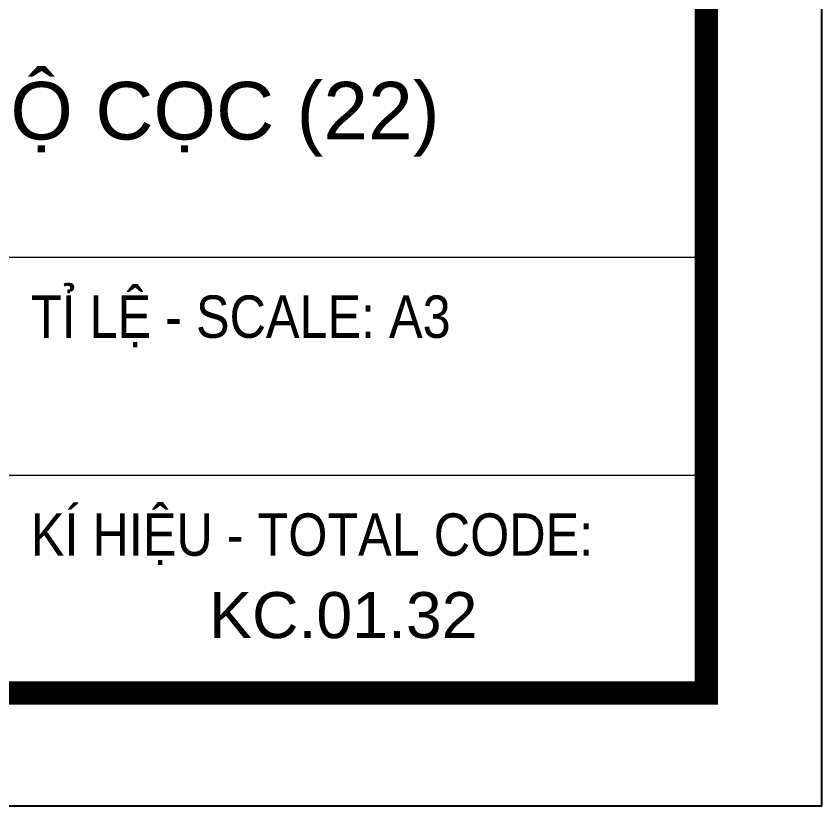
# Model space of a CAD drawing. Header units: millimetres. Extents: x 0 to 571985, y 0 to 2066666.
# Drawn here: x 569667.96 to 569671.456, y 2064920.066 to 2064923.495 of the extents above; entities that cross this region are included whole.
import ezdxf
from ezdxf.enums import TextEntityAlignment as Align

# ---------------------------------------------------------------- set-up
doc = ezdxf.new("R2010")
doc.units = ezdxf.units.MM
doc.linetypes.add('CENTER', pattern=[3, 1.5, -0.5, 0.5, -0.5])
for name, color, linetype, lineweight in [('A-KY HIEU', 34, 'Continuous', 20), ('A-TEXT', 7, 'Continuous', 18), ('E- RANH GIOI', 1, 'CENTER', 13)]:
    doc.layers.add(name, color=color, linetype=linetype, lineweight=lineweight)
doc.styles.add('AA - Arial - Regular', font='arial.ttf', dxfattribs={"height": 250})
doc.styles.add('Arial', font='arial.ttf')

# ---------------------------------------------------------------- blocks, each defined once
blk = doc.blocks.new('A$C33BC4D2A')
at = {"layer": 'A-KY HIEU', "color": 0}
for p, q in [((353.662, -273.174), (414.985, -273.174)), ((353.662, -282.635), (414.985, -282.635))]:
    blk.add_line(p, q, dxfattribs=at)
at = {"layer": 'A-KY HIEU', "color": 0, "const_width": 1.022}
blk.add_lwpolyline([(14.345, -292.097), (14.345, -4.903), (414.985, -4.903), (414.985, -292.097)], close=True, dxfattribs=at)
at = {"layer": 'Defpoints', "color": 125}
blk.add_lwpolyline([(0, -297), (420, -297), (420, 0), (0, 0)], close=True, dxfattribs=at)
at = {"layer": 'A-TEXT', "style": 'Arial', "width": 0.85}
for s, p in [('TỈ LỆ - SCALE: A3', (385.685, -276.678)), ('KÍ HIỆU - TOTAL CODE:', (385.685, -286.14))]:
    blk.add_text(s, height=1.83967, dxfattribs=at).set_placement(p)

msp = doc.modelspace()

# ---------------------------------------------------------------- block references
at = {"layer": 'E- RANH GIOI', "xscale": 0.1, "yscale": 0.1, "zscale": 0.1}
msp.add_blockref('A$C33BC4D2A', (569629.456, 2064949.766), dxfattribs=at)

# ---------------------------------------------------------------- texts
at = {"layer": 'A-TEXT', "style": 'AA - Arial - Regular'}
for s, height, p in [('BẢNG TỌA ĐỘ CỌC (22)', 0.25, (569667.7896, 2064923.0844)), ('KC.01.32', 0.2, (569669.3796, 2064920.8944))]:
    msp.add_text(s, height=height, dxfattribs=at).set_placement(p, align=Align.MIDDLE_CENTER)

doc.saveas('drawing.dxf')
